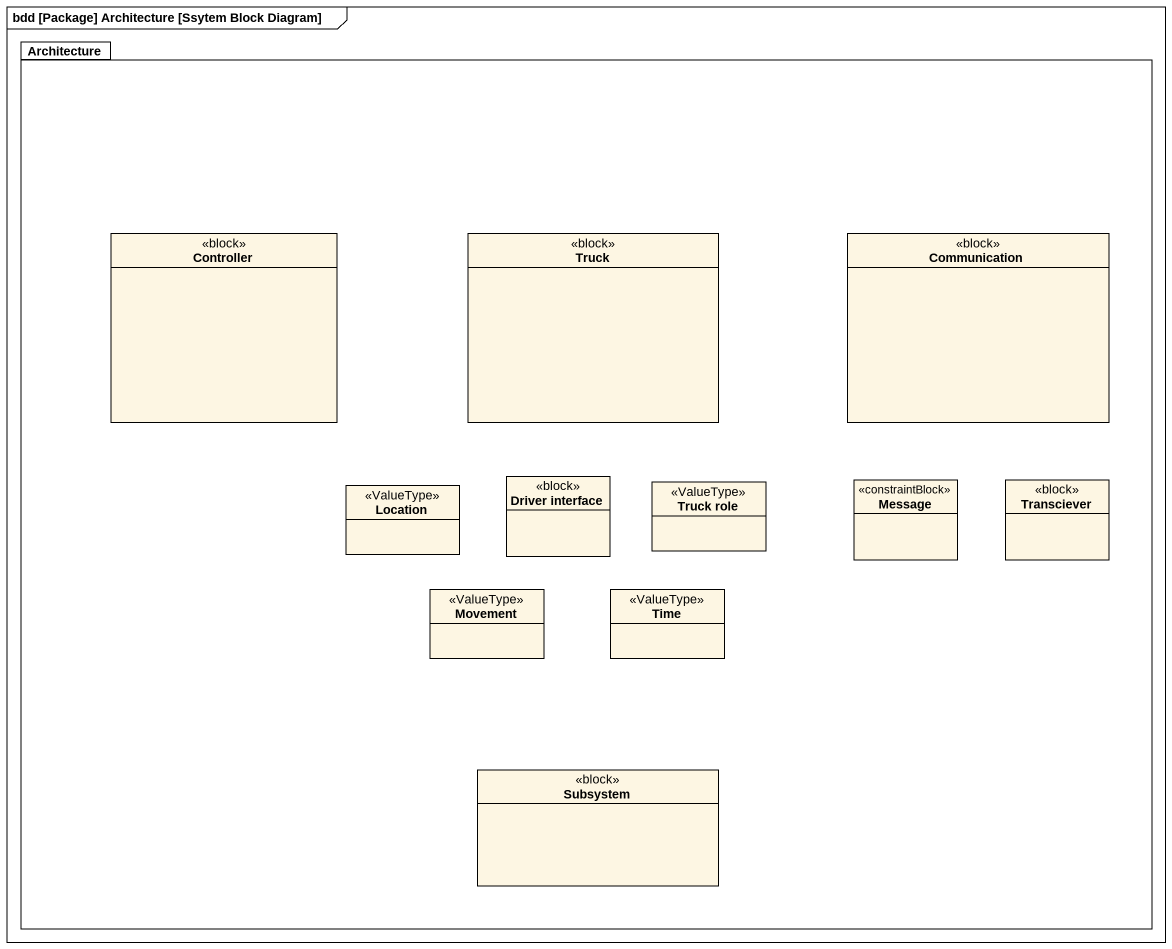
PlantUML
@startuml
mainframe bdd [Package] Architecture [Ssytem Block Diagram]
hide circle
hide empty members
package Architecture {
  class Controller <<block>>
  class Truck <<block>>
  class Communication <<block>>
  class Location <<ValueType>>
  class "Driver interface" as Driver_interface <<block>>
  class "Truck role" as Truck_role <<ValueType>>
  class Message <<constraintBlock>>
  class Transciever <<block>>
  class Movement <<ValueType>>
  class Time <<ValueType>>
  class Subsystem <<block>>
}
@enduml
